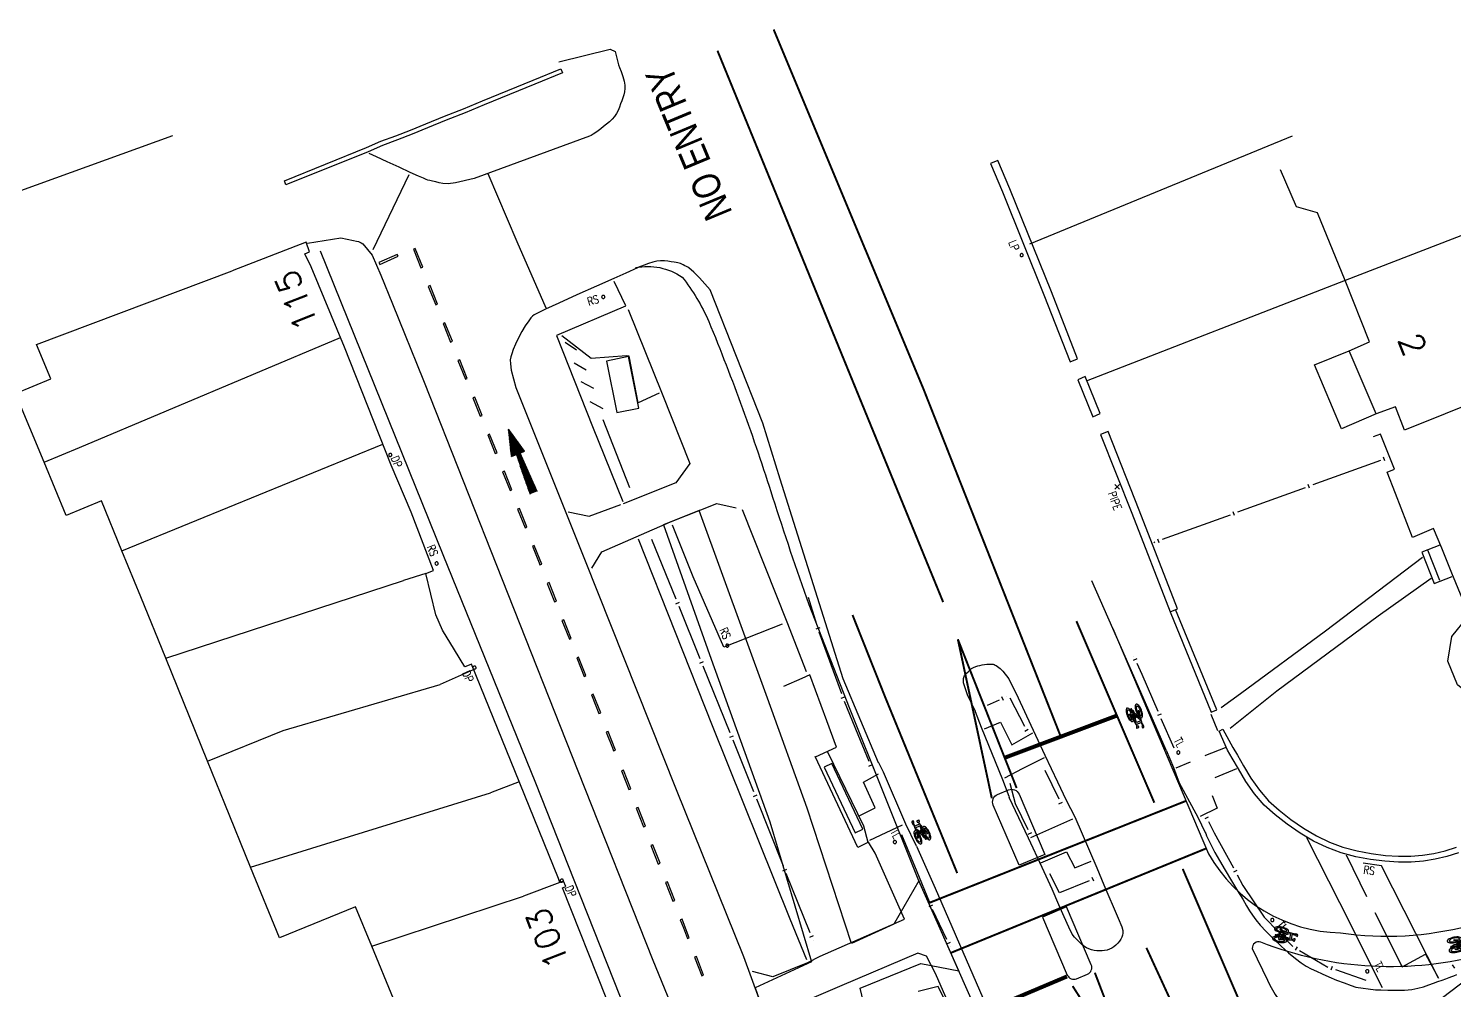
# Model space of a CAD drawing. Extents: x 427500 to 429848, y 434500 to 436505.
# Drawn here: x 427682.5 to 427753.8, y 436457.3 to 436505.4 of the extents above; entities that cross this region are included whole.
import ezdxf

# ---------------------------------------------------------------- set-up
doc = ezdxf.new("R2010")
doc.units = 0
for name, pattern in [('1001', [100, 100, 0]), ('1004', [6, 4, -2]), ('1055', [0.6, 0.1, -0.5])]:
    doc.linetypes.add(name, pattern=pattern)
doc.layers.get('0').update_dxf_attribs({"color": 222})
for name, color, linetype in [('KTS_LINES', 7, 'Continuous'), ('LPTIP_Ex_Base', 8, 'Continuous'), ('PRO-MARKINGS', 7, 'Continuous'), ('PROPOSED', 1, 'Continuous')]:
    doc.layers.add(name, color=color, linetype=linetype)
doc.styles.add('ARIAL', font='arial.ttf', dxfattribs={"width": 0.8})
doc.styles.add('MtXpl_Romans', font='romans__.ttf')
doc.styles.get("Standard").update_dxf_attribs({"font": 'romans.shx'})

# ---------------------------------------------------------------- blocks, each defined once
blk = doc.blocks.new('FENCE_UP')
at = {"color": 0, "linetype": 'ByBlock', "flags": 128}
blk.add_lwpolyline([(0, 0.5), (0, -0.5)], dxfattribs=at)
blk = doc.blocks.new('CIRCL')
at = {"color": 0, "linetype": 'ByBlock', "flags": 128}
for points in [[(0.5, 0), (0.475, 0.154), (0.404, 0.293), (0.293, 0.404), (0.154, 0.475), (0, 0.5), (-0.154, 0.475), (-0.293, 0.404), (-0.404, 0.293), (-0.475, 0.154), (-0.5, 0), (-0.475, -0.154), (-0.404, -0.293), (-0.293, -0.404), (-0.154, -0.475), (0, -0.5), (0.154, -0.475), (0.293, -0.404), (0.404, -0.293), (0.475, -0.154)], [(0.5, 0), (0.475, -0.154)]]:
    blk.add_lwpolyline(points, dxfattribs=at)
blk = doc.blocks.new('CROSS_1')
at = {"color": 0, "linetype": 'ByBlock', "flags": 128}
for points in [[(-0.5, 0.5), (0.5, -0.5)], [(0.5, 0.5), (-0.5, -0.5)]]:
    blk.add_lwpolyline(points, dxfattribs=at)
blk = doc.blocks.new('MH_ARROW_3')
at = {"color": 0, "linetype": 'ByBlock', "flags": 128}
for points in [[(-0.112, 0.0705), (-0.5, 0.0027)], [(0.5, 0.0027), (-0.5, 0.0027)], [(-0.5, 0.0027), (-0.112, -0.0705)], [(0.5, 0.0002), (-0.4868, 0.0002)], [(0.5, 0.0052), (-0.4858, 0.0052)], [(0.5, 0.0077), (-0.4715, 0.0077)], [(0.5, 0.0102), (-0.4572, 0.0102)], [(0.5, 0.0127), (-0.4429, 0.0127)], [(0.5, 0.0152), (-0.4286, 0.0152)], [(0.5, 0.0177), (-0.4143, 0.0177)], [(0.5, 0.0202), (-0.4, 0.0202)], [(-0.112, 0.0227), (-0.3857, 0.0227)], [(-0.112, 0.0252), (-0.3714, 0.0252)], [(-0.112, 0.0276), (-0.3571, 0.0276)], [(-0.112, 0.0302), (-0.3428, 0.0302)], [(-0.112, 0.0327), (-0.3285, 0.0327)], [(-0.112, 0.0352), (-0.3142, 0.0352)], [(-0.112, 0.0377), (-0.2999, 0.0377)], [(-0.112, 0.0402), (-0.2857, 0.0402)], [(-0.112, 0.0427), (-0.2714, 0.0427)], [(-0.112, 0.0452), (-0.2571, 0.0452)], [(-0.112, 0.0477), (-0.2428, 0.0477)], [(-0.112, 0.0501), (-0.2285, 0.0501)], [(-0.112, 0.0527), (-0.2142, 0.0527)], [(-0.112, 0.0552), (-0.1999, 0.0552)], [(-0.112, 0.0577), (-0.1856, 0.0577)], [(-0.112, 0.0602), (-0.1713, 0.0602)], [(-0.112, 0.0627), (-0.157, 0.0627)], [(-0.112, 0.0651), (-0.1427, 0.0651)], [(-0.112, 0.0677), (-0.1284, 0.0677)], [(-0.112, 0.0702), (-0.1141, 0.0702)], [(-0.112, 0.0217), (-0.112, 0.0705)], [(0.5, 0.0404), (-0.112, 0.0217)], [(0.5, 0.0227), (-0.08, 0.0227)], [(0.5, 0.0252), (0.0018, 0.0252)], [(0.5, 0.0276), (0.0836, 0.0276)], [(0.5, 0.0302), (0.1655, 0.0302)], [(0.5, 0.0327), (0.2473, 0.0327)], [(0.5, 0.0352), (0.3291, 0.0352)], [(0.5, 0.0377), (0.4109, 0.0377)], [(0.5, 0.0402), (0.4927, 0.0402)], [(0.5, -0.0023), (-0.4735, -0.0023)], [(0.5, -0.0048), (-0.4603, -0.0048)], [(0.5, -0.0073), (-0.447, -0.0073)], [(0.5, -0.0099), (-0.4337, -0.0099)], [(0.5, -0.0124), (-0.4205, -0.0124)], [(0.5, -0.0148), (-0.4072, -0.0148)], [(0.5, -0.0173), (-0.3939, -0.0173)], [(-0.112, -0.0198), (-0.3807, -0.0198)], [(-0.112, -0.0223), (-0.3674, -0.0223)], [(-0.112, -0.0248), (-0.3542, -0.0248)], [(-0.112, -0.0274), (-0.3409, -0.0274)], [(-0.112, -0.0298), (-0.3276, -0.0298)], [(-0.112, -0.0323), (-0.3144, -0.0323)], [(-0.112, -0.0349), (-0.3011, -0.0349)], [(-0.112, -0.0373), (-0.2878, -0.0373)], [(-0.112, -0.0398), (-0.2746, -0.0398)], [(-0.112, -0.0423), (-0.2613, -0.0423)], [(-0.112, -0.0448), (-0.2481, -0.0448)], [(-0.112, -0.0473), (-0.2348, -0.0473)], [(-0.112, -0.0499), (-0.2215, -0.0499)], [(-0.112, -0.0523), (-0.2083, -0.0523)], [(-0.112, -0.0548), (-0.195, -0.0548)], [(-0.112, -0.0573), (-0.1817, -0.0573)], [(-0.112, -0.0598), (-0.1685, -0.0598)], [(-0.112, -0.0623), (-0.1552, -0.0623)], [(-0.112, -0.0648), (-0.142, -0.0648)], [(-0.112, -0.0673), (-0.1287, -0.0673)], [(-0.112, -0.0698), (-0.1154, -0.0698)], [(-0.112, -0.0174), (0.5, -0.0348)], [(-0.112, -0.0705), (-0.112, -0.0174)], [(0.5, -0.0198), (-0.0275, -0.0198)], [(0.5, -0.0223), (0.0605, -0.0223)], [(0.5, -0.0248), (0.1485, -0.0248)], [(0.5, -0.0274), (0.2364, -0.0274)], [(0.5, -0.0298), (0.3244, -0.0298)], [(0.5, -0.0323), (0.4124, -0.0323)]]:
    blk.add_lwpolyline(points, dxfattribs=at)
blk = doc.blocks.new('MH_LINE')
at = {"color": 0, "linetype": 'ByBlock', "flags": 128}
blk.add_lwpolyline([(-0.5, 0), (0.5, 0)], dxfattribs=at)
blk = doc.blocks.new('Bicycle-1057S')
h = blk.add_hatch(color=0)
h.dxf.hatch_style = 1
edge = h.paths.add_edge_path()
edge.add_arc((0.126, -0.094), 0.0265, 129.14176, 144.29195)
edge.add_arc((0.109, -0.082), 0.00544, 145.25426, 218.10853)
edge.add_arc((0.12, -0.073), 0.0199, 218.10853, 242.74374)
edge.add_arc((0.132, -0.049), 0.047, 242.74374, 256.11408)
edge.add_line((0.121, -0.094), (0.121, -0.109))
edge.add_line((0.121, -0.109), (0.171, -0.109))
edge.add_line((0.171, -0.109), (0.171, -0.086))
edge.add_line((0.171, -0.086), (0.236, -0.075))
edge.add_arc((0.294, 0.025), 0.116, 239.79269, 250.14899)
edge.add_arc((0.335, 0.139), 0.237, 250.14899, 261.49486)
edge.add_arc((0.363, 0.322), 0.422, 261.49486, 265.579)
edge.add_line((0.33, -0.099), (0.33, -0.111))
edge.add_arc((0.365, -1.095), 0.985, 92.03645, 98.71012)
edge.add_arc((0.3, -0.672), 0.557, 98.71012, 110.29757)
edge.add_arc((0.202, -0.408), 0.275, 110.29757, 131.76257)
edge.add_arc((0.057, -0.245), 0.0571, 131.76257, 180)
edge.add_arc((0.057, -0.245), 0.0571, 180, 228.23743)
edge.add_arc((0.202, -0.082), 0.275, 228.23743, 249.70243)
edge.add_arc((0.3, 0.182), 0.557, 249.70243, 261.28988)
edge.add_arc((0.365, 0.605), 0.985, 261.28988, 270)
edge.add_arc((0.365, 0.605), 0.985, 270, 278.71012)
edge.add_arc((0.43, 0.182), 0.557, 278.71012, 290.29757)
edge.add_arc((0.528, -0.082), 0.275, 290.29757, 311.76257)
edge.add_arc((0.673, -0.245), 0.0571, 311.76257, 360)
edge.add_arc((0.673, -0.245), 0.0571, 0, 48.23743)
edge.add_arc((0.528, -0.408), 0.275, 48.23743, 51.44869)
edge.add_line((0.699, -0.192), (0.956, -0.139))
edge.add_line((0.956, -0.139), (1.026, -0.149))
edge.add_arc((1.047, -0.145), 0.0216, 192.75229, 229.45567)
edge.add_arc((1.082, -0.102), 0.0766, 230.30149, 254.76939)
edge.add_arc((1.137, 0.09), 0.277, 254.21634, 263.95887)
edge.add_arc((1.111, -0.158), 0.0274, 263.33779, 292.27226)
edge.add_arc((1.118, -0.177), 0.00668, 300.23628, 358.28817)
edge.add_line((1.125, -0.178), (1.125, -0.069))
edge.add_arc((1.114, -0.07), 0.0109, 2.66115, 38.31498)
edge.add_arc((1.111, -0.073), 0.0152, 38.31498, 73.21773)
edge.add_arc((1.093, -0.132), 0.0768, 73.21773, 98.60632)
edge.add_arc((1.086, -0.088), 0.0331, 98.60632, 134.88022)
edge.add_line((1.063, -0.065), (1.033, -0.115))
edge.add_line((1.033, -0.115), (0.94, -0.101))
edge.add_line((0.94, -0.101), (0.94, 0.139))
edge.add_line((0.94, 0.139), (0.985, 0.135))
edge.add_arc((1.016, 0.332), 0.2, 260.93273, 290.38012)
edge.add_arc((1.105, 0.109), 0.0412, 71.00971, 118.23339, ccw=False)
edge.add_arc((1.116, 0.139), 0.00922, 6.47258, 70.69734, ccw=False)
edge.add_line((1.125, 0.14), (1.125, 0.09))
edge.add_line((1.125, 0.09), (1.215, 0.09))
edge.add_line((1.215, 0.09), (1.215, 0.155))
edge.add_arc((1.2, 0.153), 0.0157, 9.24225, 38.24503)
edge.add_arc((1.176, 0.134), 0.0458, 38.24503, 62.4014)
edge.add_arc((1.144, 0.074), 0.114, 62.4014, 80.15997)
edge.add_arc((1.117, -0.084), 0.273, 80.15997, 97.39464)
edge.add_arc((1.102, 0.033), 0.155, 97.39464, 115.94183)
edge.add_arc((1.009, 0.223), 0.0561, 265.44294, 296.48081, ccw=False)
edge.add_line((1.004, 0.167), (0.704, 0.196))
edge.add_arc((0.528, 0.407), 0.275, 309.87493, 311.78208)
edge.add_arc((0.673, 0.245), 0.0572, 311.78208, 360)
edge.add_arc((0.673, 0.245), 0.0572, 360, 408.21792)
edge.add_arc((0.528, 0.083), 0.275, 48.21792, 69.68965)
edge.add_arc((0.43, -0.182), 0.557, 69.68965, 81.284)
edge.add_arc((0.365, -0.604), 0.984, 81.284, 90)
edge.add_arc((0.365, -0.604), 0.984, 90, 98.716)
edge.add_arc((0.3, -0.182), 0.557, 98.716, 110.31035)
edge.add_arc((0.202, 0.083), 0.275, 110.31035, 131.78208)
edge.add_arc((0.057, 0.245), 0.0572, 131.78208, 180)
edge.add_arc((0.057, 0.245), 0.0572, 180, 228.21792)
edge.add_arc((0.202, 0.407), 0.275, 228.21792, 249.68965)
edge.add_arc((0.3, 0.672), 0.557, 249.68965, 261.284)
edge.add_arc((0.365, 1.094), 0.984, 261.284, 270)
edge.add_arc((0.365, 1.094), 0.984, 270, 278.716)
edge.add_arc((0.43, 0.672), 0.557, 278.716, 290.31035)
edge.add_arc((0.528, 0.407), 0.275, 290.31035, 298.74003)
edge.add_line((0.66, 0.166), (0.705, 0.162))
edge.add_line((0.705, 0.162), (0.409, 0.007))
edge.add_arc((0.362, -0.412), 0.422, 83.63101, 90)
edge.add_arc((0.362, -0.412), 0.422, 90, 98.50514)
edge.add_arc((0.335, -0.229), 0.237, 98.50514, 109.85101)
edge.add_arc((0.294, -0.115), 0.116, 109.85101, 131.07537)
edge.add_arc((0.233, -0.045), 0.0229, 131.07537, 180)
edge.add_arc((0.233, -0.045), 0.0229, 180, 222.68705)
edge.add_line((0.216, -0.061), (0.171, -0.068))
edge.add_line((0.171, -0.068), (0.171, -0.053))
edge.add_line((0.171, -0.053), (0.121, -0.053))
edge.add_line((0.121, -0.053), (0.121, -0.068))
edge.add_arc((0.13, -0.105), 0.0376, 103.02198, 123.3282)
edge = h.paths.add_edge_path(flags=16)
edge.add_line((0.801, 0.153), (0.85, 0.148))
edge.add_line((0.85, 0.148), (0.85, -0.091))
edge.add_line((0.85, -0.091), (0.515, -0.046))
edge.add_arc((0.492, -0.045), 0.0229, 357.68811, 360)
edge.add_arc((0.492, -0.045), 0.0229, 360, 405.67706)
edge.add_line((0.508, -0.029), (0.558, -0.02))
edge.add_line((0.558, -0.02), (0.558, -0.035))
edge.add_line((0.558, -0.035), (0.607, -0.035))
edge.add_line((0.607, -0.035), (0.607, -0.02))
edge.add_arc((0.596, 0.022), 0.0434, 284.70999, 308.66249)
edge.add_arc((0.619, -0.007), 0.00661, 308.66249, 417.05496)
edge.add_arc((0.597, -0.04), 0.0465, 57.05496, 77.92545)
edge.add_line((0.607, 0.005), (0.607, 0.02))
edge.add_line((0.607, 0.02), (0.558, 0.02))
edge.add_line((0.558, 0.02), (0.558, -0.003))
edge.add_line((0.558, -0.003), (0.49, -0.015))
edge.add_arc((0.431, -0.115), 0.116, 59.49861, 62.30136)
edge.add_line((0.485, -0.012), (0.801, 0.153))
edge = h.paths.add_edge_path(flags=16)
edge.add_arc((0.478, -0.358), 0.192, 65.84495, 69.56717)
edge.add_arc((0.41, -0.541), 0.387, 69.56717, 81.22761)
edge.add_arc((0.365, -0.833), 0.683, 81.22761, 87.06319)
edge.add_line((0.4, -0.151), (0.4, -0.215))
edge.add_line((0.4, -0.215), (0.557, -0.183))
edge = h.paths.add_edge_path(flags=16)
edge.add_arc((0.15, -0.245), 0.0404, 180, 228.03138)
edge.add_arc((0.252, -0.132), 0.192, 228.03138, 249.56717)
edge.add_arc((0.32, 0.051), 0.387, 249.56717, 261.22761)
edge.add_arc((0.365, 0.343), 0.683, 261.22761, 270)
edge.add_arc((0.365, 0.343), 0.683, 270, 278.77239)
edge.add_arc((0.41, 0.051), 0.387, 278.77239, 290.43283)
edge.add_arc((0.478, -0.132), 0.192, 290.43283, 311.96862)
edge.add_arc((0.58, -0.245), 0.0404, 311.96862, 360)
edge.add_arc((0.58, -0.245), 0.0404, 0, 48.03138)
edge.add_arc((0.478, -0.358), 0.192, 48.03138, 49.26933)
edge.add_line((0.604, -0.212), (0.388, -0.257))
edge.add_arc((0.36, -0.147), 0.113, 270, 284.48851, ccw=False)
edge.add_arc((0.36, -0.205), 0.0555, 244.00102, 269.62857, ccw=False)
edge.add_arc((0.34, -0.245), 0.0105, 177.42126, 242.47932, ccw=False)
edge.add_line((0.33, -0.245), (0.33, -0.151))
edge.add_arc((0.365, -0.833), 0.683, 92.93681, 98.77239)
edge.add_arc((0.32, -0.541), 0.387, 98.77239, 110.43283)
edge.add_arc((0.252, -0.358), 0.192, 110.43283, 131.96862)
edge.add_arc((0.15, -0.245), 0.0404, 131.96862, 180)
edge = h.paths.add_edge_path(flags=16)
edge.add_line((0.4, -0.111), (0.4, -0.098))
edge.add_arc((0.363, 0.322), 0.422, 275.10283, 278.50514)
edge.add_arc((0.39, 0.139), 0.237, 278.50514, 289.85101)
edge.add_arc((0.431, 0.025), 0.116, 289.85101, 297.57347)
edge.add_line((0.485, -0.078), (0.835, -0.125))
edge.add_line((0.835, -0.125), (0.653, -0.163))
edge.add_arc((0.528, -0.408), 0.275, 62.90217, 69.70243)
edge.add_arc((0.43, -0.672), 0.557, 69.70243, 81.28988)
edge.add_arc((0.365, -1.095), 0.985, 81.28988, 87.96355)
edge = h.paths.add_edge_path(flags=16)
edge.add_arc((0.445, -0.045), 0.0151, 0, 48.44895)
edge.add_arc((0.406, -0.089), 0.0737, 48.44895, 69.84062)
edge.add_arc((0.38, -0.16), 0.15, 69.84062, 81.35341)
edge.add_arc((0.362, -0.274), 0.265, 81.35341, 90)
edge.add_arc((0.362, -0.274), 0.265, 90, 98.64659)
edge.add_arc((0.345, -0.16), 0.15, 98.64659, 110.15938)
edge.add_arc((0.319, -0.089), 0.0737, 110.15938, 131.55105)
edge.add_arc((0.28, -0.045), 0.0151, 131.55105, 180)
edge.add_arc((0.28, -0.045), 0.0151, 180, 228.44895)
edge.add_arc((0.319, -0.001), 0.0737, 228.44895, 249.84062)
edge.add_arc((0.345, 0.07), 0.15, 249.84062, 261.35341)
edge.add_arc((0.363, 0.184), 0.265, 261.35341, 270)
edge.add_arc((0.363, 0.184), 0.265, 270, 278.64659)
edge.add_arc((0.38, 0.07), 0.15, 278.64659, 290.15938)
edge.add_arc((0.406, -0.001), 0.0737, 290.15938, 311.55105)
edge.add_arc((0.445, -0.045), 0.0151, 311.55105, 360)
edge = h.paths.add_edge_path(flags=16)
edge.add_arc((0.555, 0.536), 0.323, 256.44872, 264.55429)
edge.add_line((0.524, 0.214), (0.593, 0.207))
edge.add_arc((0.478, 0.363), 0.194, 306.46567, 311.7704)
edge.add_arc((0.581, 0.247), 0.0386, 311.7704, 360.56171)
edge.add_arc((0.581, 0.247), 0.0386, 0.56171, 49.35301)
edge.add_arc((0.48, 0.13), 0.194, 49.35301, 70.6246)
edge.add_arc((0.414, -0.061), 0.395, 70.6246, 82.01712)
edge.add_arc((0.371, -0.364), 0.702, 82.01712, 90.56171)
edge.add_arc((0.371, -0.364), 0.702, 90.56171, 99.1063)
edge.add_arc((0.322, -0.062), 0.395, 99.1063, 110.49881)
edge.add_arc((0.252, 0.127), 0.194, 110.49881, 131.7704)
edge.add_arc((0.149, 0.243), 0.0386, 131.7704, 180.56171)
edge.add_arc((0.149, 0.243), 0.0386, 180.56171, 229.35301)
edge.add_arc((0.25, 0.36), 0.194, 229.35301, 250.6246)
edge.add_arc((0.316, 0.551), 0.395, 250.6246, 262.01712)
edge.add_arc((0.359, 0.854), 0.702, 262.01712, 270.56171)
edge.add_arc((0.359, 0.854), 0.702, 270.56171, 279.1063)
edge.add_arc((0.408, 0.552), 0.395, 279.1063, 289.09811)
edge.add_line((0.537, 0.178), (0.465, 0.185))
edge.add_arc((0.501, 0.549), 0.366, 249.53024, 264.33211, ccw=False)
edge.add_arc((0.409, 0.302), 0.102, 219.81143, 249.53024, ccw=False)
edge.add_arc((0.339, 0.244), 0.0115, 182.90017, 219.81143, ccw=False)
edge.add_arc((0.333, 0.244), 0.00556, 121.34141, 182.90017, ccw=False)
edge.add_arc((0.357, 0.205), 0.051, 96.53118, 121.34141, ccw=False)
edge.add_arc((0.363, 0.155), 0.101, 77.38598, 96.53118, ccw=False)
edge.add_arc((0.375, 0.21), 0.0448, 58.98522, 77.38598, ccw=False)
edge.add_arc((0.538, 0.531), 0.316, 243.66701, 259.17542)
at = {"color": 0}
for p, q in [((0.33, -0.102), (0.329, -0.102)), ((0.33, -0.102), (0.329, -0.102)), ((0.329, -0.102), (0.329, -0.102)), ((0.33, -0.103), (0.329, -0.103)), ((0.329, -0.104), (0.33, -0.104)), ((0.33, -0.104), (0.329, -0.104)), ((0.329, -0.104), (0.329, -0.104)), ((0.329, -0.104), (0.329, -0.104)), ((0.329, -0.104), (0.329, -0.104)), ((0.329, -0.104), (0.329, -0.104)), ((0.329, -0.104), (0.329, -0.104)), ((0.33, -0.103), (0.33, -0.104))]:
    blk.add_line(p, q, dxfattribs=at)
for points in [[(0.109, -0.073, 0.066202), (0.104, -0.079, 0.329046), (0.104, -0.085, 0.107907), (0.111, -0.09, 0.058405), (0.121, -0.094), (0.121, -0.109), (0.171, -0.109), (0.171, -0.086), (0.236, -0.075, 0.045219), (0.255, -0.084, 0.049546), (0.3, -0.095, 0.017822), (0.33, -0.099), (0.33, -0.111, 0.029128), (0.216, -0.121, 0.050603), (0.107, -0.15, 0.093934), (0.019, -0.202, 0.21364), (0, -0.245, 0.21364), (0.019, -0.288, 0.093934), (0.107, -0.34, 0.050603), (0.216, -0.369, 0.038023), (0.365, -0.38, 0.038023), (0.514, -0.369, 0.050603), (0.623, -0.34, 0.093934), (0.711, -0.288, 0.21364), (0.73, -0.245, 0.21364), (0.711, -0.202, 0.014013), (0.699, -0.192), (0.956, -0.139), (1.026, -0.149, 0.161532), (1.033, -0.161, 0.107169), (1.062, -0.176, 0.042535), (1.108, -0.185, 0.126926), (1.122, -0.183, 0.258859), (1.125, -0.178), (1.125, -0.069, 0.156836), (1.123, -0.063, 0.15348), (1.115, -0.058, 0.111234), (1.081, -0.056, 0.15961), (1.063, -0.065), (1.033, -0.115), (0.94, -0.101), (0.94, 0.139), (0.985, 0.135, 0.1292), (1.086, 0.145, -0.209019), (1.119, 0.148, -0.287807), (1.125, 0.14), (1.125, 0.09), (1.215, 0.09), (1.215, 0.155, 0.127228), (1.212, 0.162, 0.105794), (1.197, 0.175, 0.077642), (1.164, 0.186, 0.075343), (1.082, 0.188, 0.081105), (1.034, 0.173, -0.136262), (1.004, 0.167), (0.704, 0.196, 0.008322), (0.711, 0.202, 0.213551), (0.73, 0.245, 0.213551), (0.711, 0.288, 0.093963), (0.623, 0.341, 0.050633), (0.514, 0.369, 0.038049), (0.365, 0.38, 0.038049), (0.216, 0.369, 0.050633), (0.107, 0.341, 0.093963), (0.019, 0.288, 0.213551), (0, 0.245, 0.213551), (0.019, 0.202, 0.093963), (0.107, 0.149, 0.050633), (0.216, 0.121, 0.038049), (0.365, 0.11, 0.038049), (0.514, 0.121, 0.050633), (0.623, 0.149, 0.036798), (0.66, 0.166), (0.705, 0.162), (0.409, 0.007, 0.027797), (0.362, 0.01, 0.037128), (0.3, 0.005, 0.049546), (0.255, -0.006, 0.092874), (0.218, -0.028, 0.216777), (0.21, -0.045, 0.188442), (0.216, -0.061), (0.171, -0.068), (0.171, -0.053), (0.121, -0.053), (0.121, -0.068, 0.088835), (0.109, -0.073)], [(0.479, 0.221, 0.035382), (0.524, 0.214), (0.593, 0.207, 0.02315), (0.607, 0.218, 0.216168), (0.62, 0.247, 0.216168), (0.607, 0.276, 0.093082), (0.545, 0.312, 0.04975), (0.468, 0.331, 0.0373), (0.364, 0.337, 0.0373), (0.26, 0.329, 0.04975), (0.184, 0.309, 0.093082), (0.123, 0.272, 0.216168), (0.11, 0.242, 0.216168), (0.123, 0.214, 0.093082), (0.185, 0.178, 0.04975), (0.262, 0.159, 0.0373), (0.366, 0.153, 0.0373), (0.47, 0.161, 0.043625), (0.537, 0.178), (0.465, 0.185, -0.064675), (0.373, 0.206, -0.130405), (0.33, 0.237, -0.162463), (0.328, 0.243, -0.275252), (0.33, 0.248, -0.10868), (0.351, 0.255, -0.083732), (0.385, 0.254, -0.080461), (0.398, 0.248, 0.067772)], [(0.801, 0.153), (0.85, 0.148), (0.85, -0.091), (0.515, -0.046, 0.010088), (0.515, -0.045, 0.201985), (0.508, -0.029), (0.558, -0.02), (0.558, -0.035), (0.607, -0.035), (0.607, -0.02, 0.104895), (0.623, -0.012, 0.511684), (0.623, -0.001, 0.091317), (0.607, 0.005), (0.607, 0.02), (0.558, 0.02), (0.558, -0.003), (0.49, -0.015, 0.01223), (0.485, -0.012)], [(0.11, -0.245, 0.2127), (0.123, -0.275, 0.094245), (0.185, -0.312, 0.050922), (0.261, -0.332, 0.038295), (0.365, -0.34, 0.038295), (0.469, -0.332, 0.050922), (0.545, -0.312, 0.094245), (0.607, -0.275, 0.2127), (0.62, -0.245, 0.2127), (0.607, -0.215, 0.005402), (0.604, -0.212), (0.388, -0.257, -0.063302), (0.36, -0.26, -0.11229), (0.336, -0.255, -0.291748), (0.33, -0.245), (0.33, -0.151, 0.025468), (0.261, -0.158, 0.050922), (0.185, -0.178, 0.094245), (0.123, -0.215, 0.2127)], [(0.46, -0.045, 0.214605), (0.455, -0.034, 0.093611), (0.431, -0.02, 0.050276), (0.402, -0.012, 0.037746), (0.362, -0.009, 0.037746), (0.323, -0.012, 0.050276), (0.294, -0.02, 0.093611), (0.27, -0.034, 0.214605), (0.265, -0.045, 0.214605), (0.27, -0.056, 0.093611), (0.294, -0.07, 0.050276), (0.323, -0.078, 0.037746), (0.362, -0.081, 0.037746), (0.402, -0.078, 0.050276), (0.431, -0.07, 0.093611), (0.455, -0.056, 0.214605)], [(0.4, -0.111), (0.4, -0.098, 0.014846), (0.425, -0.095, 0.049546), (0.47, -0.084, 0.033708), (0.485, -0.078), (0.835, -0.125), (0.653, -0.163, 0.02968), (0.623, -0.15, 0.050603), (0.514, -0.121, 0.029128)], [(0.557, -0.183, 0.016243), (0.545, -0.178, 0.050922), (0.469, -0.158, 0.025468), (0.4, -0.151), (0.4, -0.215)]]:
    blk.add_lwpolyline(points, format="xyb", close=True, dxfattribs=at)

msp = doc.modelspace()

# ---------------------------------------------------------------- linework, layer by layer
at = {"layer": 'LPTIP_Ex_Base', "color": 251, "true_color": 0x636466}
for p, q in [((427689.75, 436500), (427682.15, 436497.25)), ((427732.61, 436494.6), (427745.75, 436500)), ((427745.95, 436496.45), (427745.15, 436498.3)), ((427747, 436496.15), (427745.95, 436496.45)), ((427748.37, 436492.76), (427747, 436496.15)), ((427758.05, 436496.51), (427748.37, 436492.76)), ((427682.943, 436489.566), (427692.726, 436493.248)), ((427748.37, 436492.76), (427735.42, 436487.74)), ((427749.6, 436489.7), (427748.37, 436492.76)), ((427685.09, 436484.42), (427698.142, 436489.913)), ((427748.58, 436489.25), (427749.6, 436489.7)), ((427683.66, 436487.846), (427682.943, 436489.566)), ((427682.943, 436489.566), (427682.943, 436489.566)), ((427746.85, 436488.55), (427748.58, 436489.25)), ((427749.93, 436486.1), (427748.58, 436489.25)), ((427761.15, 436489.25), (427751.35, 436485.28)), ((427748.2, 436485.35), (427746.85, 436488.55)), ((427681.896, 436487.111), (427683.66, 436487.846)), ((427683.326, 436483.678), (427681.896, 436487.111)), ((427749.93, 436486.1), (427748.2, 436485.35)), ((427750.9, 436486.45), (427749.93, 436486.1)), ((427751.35, 436485.28), (427750.9, 436486.45)), ((427683.326, 436483.678), (427685.09, 436484.42)), ((427690.96, 436480.78), (427700.261, 436484.58)), ((427684.436, 436481.015), (427683.326, 436483.678)), ((427686.2, 436481.75), (427684.436, 436481.015)), ((427687.216, 436479.25), (427686.2, 436481.75)), ((427687.216, 436479.25), (427690.96, 436480.78)), ((427688.155, 436476.952), (427687.216, 436479.25)), ((427689.41, 436473.88), (427701.299, 436477.763)), ((427689.41, 436473.88), (427688.155, 436476.952)), ((427739.627, 436476.205), (427741.675, 436471.18)), ((427741.953, 436471.293), (427739.9, 436476.311)), ((427691.49, 436468.73), (427689.41, 436473.88)), ((427695.27, 436470.27), (427703.127, 436472.558)), ((427741.675, 436471.18), (427741.953, 436471.293)), ((427691.49, 436468.73), (427695.27, 436470.27)), ((427692.357, 436466.603), (427691.49, 436468.73)), ((427693.65, 436463.43), (427705.651, 436467.151)), ((427693.65, 436463.43), (427692.357, 436466.603)), ((427695.1, 436459.9), (427693.65, 436463.43)), ((427699.71, 436459.48), (427707.29, 436461.975)), ((427698.9, 436461.45), (427695.1, 436459.9)), ((427699.71, 436459.48), (427698.9, 436461.45)), ((427700.8, 436456.85), (427699.71, 436459.48))]:
    msp.add_line(p, q, dxfattribs=at)
at = {"layer": 'LPTIP_Ex_Base', "color": 251, "true_color": 0x636466, "flags": 128}
for points in [[(427709.067, 436503.699), (427711.626, 436504.341), (427711.87, 436504.217), (427712.051, 436503.554), (427712.1, 436503.411), (427712.174, 436503.209), (427712.253, 436502.975), (427712.32, 436502.742), (427712.357, 436502.537), (427712.359, 436502.365), (427712.339, 436502.206), (427712.303, 436502.055), (427712.257, 436501.906), (427712.205, 436501.753), (427712.151, 436501.594), (427712.09, 436501.433), (427712.02, 436501.274), (427711.937, 436501.119), (427711.841, 436500.973), (427711.723, 436500.835), (427711.586, 436500.702), (427711.439, 436500.576), (427711.294, 436500.459), (427711.16, 436500.353), (427711.032, 436500.256), (427710.903, 436500.168), (427710.781, 436500.09), (427710.676, 436500.025), (427710.596, 436499.976), (427704.823, 436497.86), (427703.901, 436497.646), (427703.531, 436497.608), (427703.268, 436497.614), (427703.074, 436497.649), (427702.911, 436497.695), (427702.742, 436497.737), (427702.603, 436497.762), (427702.517, 436497.783), (427702.433, 436497.815), (427702.295, 436497.877), (427702.051, 436497.986), (427701.632, 436498.174), (427701.074, 436498.429), (427700.479, 436498.704), (427699.949, 436498.95), (427699.586, 436499.119)], [(427699.777, 436494.322), (427701.584, 436498.066)], [(427708.428, 436491.376), (427706.983, 436494.708), (427705.534, 436498.107)], [(427711.425, 436456.904), (427709.25, 436462.39), (427709.404, 436462.467), (427709.296, 436462.729), (427709.118, 436462.671), (427709.044, 436462.872), (427707.117, 436467.636), (427704.697, 436473.588), (427704.572, 436473.536), (427704.359, 436473.448), (427703.844, 436474.301), (427703.252, 436475.283), (427702.918, 436476.053), (427702.418, 436478.122), (427702.791, 436478.271), (427701.681, 436481.183), (427700.677, 436483.526), (427698.341, 436489.43), (427696.683, 436493.447), (427696.361, 436494.108), (427696.591, 436494.202), (427696.427, 436494.678), (427692.726, 436493.248)], [(427696.489, 436494.641), (427698.168, 436494.906), (427698.798, 436494.773), (427698.948, 436494.736), (427699.047, 436494.712), (427699.117, 436494.688), (427699.181, 436494.653), (427699.259, 436494.594), (427699.735, 436494.033), (427700.159, 436493.032), (427700.742, 436491.604), (427701.373, 436490.041), (427701.937, 436488.635), (427702.324, 436487.675), (427706.223, 436477.816), (427710.007, 436468.243), (427713.762, 436458.782), (427715.502, 436454.551)], [(427697.135, 436494.257), (427703.259, 436479.06), (427707.894, 436467.654), (427709.817, 436462.801), (427712.134, 436456.949), (427710.61, 436450.934), (427707.776, 436439.608), (427706.337, 436433.686), (427701.346, 436429.953)], [(427700.069, 436493.663), (427700.11, 436493.571), (427701.023, 436493.979), (427700.983, 436494.07), (427700.069, 436493.663)], [(427701.882, 436494.367), (427701.789, 436494.33), (427702.161, 436493.402), (427702.254, 436493.439), (427701.882, 436494.367)], [(427725.05, 436468.653), (427723.275, 436472.846), (427720.119, 436482.835), (427719.253, 436485.639), (427716.623, 436492.306), (427716.088, 436492.896), (427715.809, 436493.189), (427715.556, 436493.397), (427715.506, 436493.425), (427715.439, 436493.464), (427715.361, 436493.508), (427715.28, 436493.549), (427715.203, 436493.584), (427715.137, 436493.611), (427715.077, 436493.634), (427715.013, 436493.654), (427714.932, 436493.671), (427714.825, 436493.687), (427714.685, 436493.705), (427714.519, 436493.727), (427714.336, 436493.744), (427714.147, 436493.748), (427713.96, 436493.733), (427713.76, 436493.688), (427713.54, 436493.616), (427713.325, 436493.536), (427713.139, 436493.463), (427713.008, 436493.414), (427712.988, 436493.405), (427712.416, 436493.136), (427711.815, 436492.869), (427710.942, 436492.482), (427709.968, 436492.049), (427709.065, 436491.64), (427708.401, 436491.328), (427708.028, 436491.147), (427707.831, 436491.047), (427707.736, 436490.98), (427707.668, 436490.896), (427707.554, 436490.744), (427707.384, 436490.505), (427707.206, 436490.212), (427707.036, 436489.894), (427706.889, 436489.583), (427706.779, 436489.309), (427706.703, 436489.107), (427706.653, 436488.957), (427706.631, 436488.805), (427706.64, 436488.6), (427706.684, 436488.287), (427706.908, 436487.412), (427710.346, 436478.839), (427714.935, 436467.32), (427718.301, 436458.964), (427719.446, 436455.819)], [(427702.625, 436492.51), (427702.532, 436492.473), (427702.904, 436491.545), (427702.997, 436491.582), (427702.625, 436492.51)], [(427711.811, 436492.734), (427712.389, 436491.521)], [(427712.397, 436491.484), (427708.951, 436490.015), (427710.752, 436485.473), (427712.264, 436481.711)], [(427712.529, 436491.309), (427714.225, 436487.096), (427715.604, 436483.61), (427714.913, 436482.648), (427712.272, 436481.598)], [(427703.368, 436490.654), (427703.275, 436490.616), (427703.647, 436489.688), (427703.74, 436489.725), (427703.368, 436490.654)], [(427714.082, 436487.131), (427713.033, 436486.651), (427712.585, 436488.978), (427712.444, 436488.996), (427710.681, 436488.864), (427709.203, 436489.999)], [(427709.949, 436489.279), (427709.379, 436489.658)], [(427704.111, 436488.797), (427704.019, 436488.76), (427704.39, 436487.831), (427704.483, 436487.868), (427704.111, 436488.797)], [(427710.431, 436488.287), (427709.834, 436488.636)], [(427710.804, 436487.359), (427710.18, 436487.706)], [(427704.855, 436486.94), (427704.762, 436486.903), (427705.135, 436485.975), (427705.228, 436486.012), (427704.855, 436486.94)], [(427711.276, 436486.348), (427710.623, 436486.704)], [(427712.616, 436482.406), (427711.284, 436485.792)], [(427705.6, 436485.084), (427705.507, 436485.047), (427705.88, 436484.119), (427705.973, 436484.156), (427705.6, 436485.084)], [(427766.649, 436475.866), (427766.263, 436475.668), (427765.618, 436475.39), (427762.371, 436474.031), (427761.533, 436473.756), (427760.621, 436473.412), (427760.206, 436473.221), (427756.179, 436471.584), (427754.967, 436471.766), (427753.998, 436472.552), (427753.513, 436473.727), (427753.704, 436474.963), (427754.489, 436475.931), (427754.601, 436475.958), (427754.232, 436476.883), (427753.709, 436478.14), (427753.212, 436479.376), (427752.794, 436480.361), (427751.738, 436479.92), (427750.899, 436482.112), (427750.468, 436483.181), (427750.845, 436483.326), (427750.138, 436485.089), (427749.779, 436484.95)], [(427750.138, 436483.769), (427746.754, 436482.541)], [(427750.514, 436483.906), (427750.514, 436483.906)], [(427706.345, 436483.228), (427706.252, 436483.191), (427706.625, 436482.263), (427706.718, 436482.3), (427706.345, 436483.228)], [(427746.378, 436482.404), (427742.994, 436481.176)], [(427707.09, 436481.372), (427706.998, 436481.335), (427707.37, 436480.407), (427707.463, 436480.444), (427707.09, 436481.372)], [(427709.526, 436481.202), (427710.579, 436480.98), (427712.153, 436481.565)], [(427710.714, 436478.376), (427711.207, 436479.201), (427714.647, 436480.703), (427716.961, 436481.624), (427717.919, 436481.398)], [(427718.224, 436481.324), (427720.459, 436475.706), (427721.433, 436473.223)], [(427720.226, 436475.579), (427717.316, 436474.425), (427715.773, 436477.955), (427714.741, 436480.538)], [(427742.618, 436481.039), (427739.234, 436479.811)], [(427713.032, 436479.853), (427716.73, 436470.509), (427720.611, 436460.84), (427721.44, 436458.816)], [(427714.929, 436476.829), (427713.706, 436479.811)], [(427738.858, 436479.675), (427738.81, 436479.657)], [(427707.835, 436479.516), (427707.743, 436479.479), (427708.073, 436478.655), (427708.115, 436478.551), (427708.208, 436478.588), (427707.835, 436479.516)], [(427753.113, 436479.539), (427752.205, 436479.183), (427752.822, 436477.61)], [(427753.109, 436477.76), (427752.516, 436479.279)], [(427752.243, 436478.91), (427747.393, 436475.231), (427743.151, 436472.092), (427742.169, 436471.403)], [(427702.409, 436478.12), (427701.299, 436477.763)], [(427708.576, 436477.658), (427708.483, 436477.621), (427708.851, 436476.691), (427708.944, 436476.728), (427708.576, 436477.658)], [(427739.428, 436469.29), (427737.802, 436472.976), (427735.704, 436477.742)], [(427742.634, 436470.381), (427744.955, 436472.248), (427750.023, 436475.993), (427752.684, 436477.887)], [(427752.822, 436477.61), (427753.73, 436477.966)], [(427721.965, 436475.569), (427721.54, 436476.913)], [(427716.134, 436473.856), (427715.08, 436476.459), (427715.08, 436476.459)], [(427709.312, 436475.798), (427709.219, 436475.762), (427709.588, 436474.832), (427709.681, 436474.869), (427709.312, 436475.798)], [(427723.205, 436472.096), (427722.085, 436475.187), (427722.085, 436475.187)], [(427737.784, 436473.986), (427737.784, 436473.986)], [(427704.783, 436473.299), (427703.127, 436472.558)], [(427710.049, 436473.939), (427709.956, 436473.902), (427710.324, 436472.972), (427710.417, 436473.009), (427710.049, 436473.939)], [(427717.634, 436470.148), (427716.284, 436473.485)], [(427729.872, 436471.241), (427729.488, 436472.056), (427729.291, 436472.65), (427729.292, 436472.864), (427729.342, 436473.013), (427729.425, 436473.119), (427729.521, 436473.201), (427729.612, 436473.282), (427729.7, 436473.358), (427729.798, 436473.414), (427729.902, 436473.457), (427730.008, 436473.491), (427730.114, 436473.521), (427730.223, 436473.548), (427730.339, 436473.568), (427730.453, 436473.58), (427730.56, 436473.587), (427730.652, 436473.588), (427730.724, 436473.585), (427730.781, 436473.576), (427730.83, 436473.561), (427730.878, 436473.539), (427730.933, 436473.509), (427730.996, 436473.469), (427731.062, 436473.42), (427731.129, 436473.364), (427731.196, 436473.302), (427731.261, 436473.237), (427731.567, 436472.847), (427732.021, 436471.899), (427732.663, 436470.536), (427733.364, 436469.039), (427733.994, 436467.691), (427734.423, 436466.774)], [(427737.954, 436473.624), (427738.211, 436473.078), (427739.007, 436471.231), (427739.007, 436471.231)], [(427721.894, 436468.949), (427722.938, 436469.432), (427722.456, 436470.754), (427721.618, 436473.048), (427721.216, 436472.87), (427720.299, 436472.463)], [(427710.785, 436472.08), (427710.692, 436472.043), (427711.06, 436471.113), (427711.153, 436471.15), (427710.785, 436472.08)], [(427731.442, 436471.943), (427731.442, 436471.943)], [(427732.354, 436470.459), (427731.619, 436471.879)], [(427724.58, 436468.71), (427724.021, 436470.049), (427723.341, 436471.72), (427723.341, 436471.72)], [(427729.872, 436471.241), (427729.882, 436471.208), (427730.172, 436470.438), (427731.24, 436467.82), (427731.556, 436466.981), (427731.581, 436466.916)], [(427731.077, 436471.779), (427730.481, 436471.512)], [(427730.338, 436470.346), (427731.148, 436470.681), (427731.706, 436469.542), (427732.758, 436470.144)], [(427739.167, 436470.864), (427739.802, 436469.401)], [(427742.017, 436470.246), (427741.681, 436471.066)], [(427711.522, 436470.22), (427711.429, 436470.183), (427711.741, 436469.393), (427711.797, 436469.254), (427711.89, 436469.29), (427711.522, 436470.22)], [(427718.81, 436467.195), (427717.784, 436469.777), (427717.784, 436469.777)], [(427732.538, 436470.103), (427732.538, 436470.103)], [(427754.042, 436464.142), (427753.455, 436463.966), (427752.874, 436463.827), (427752.285, 436463.73), (427751.677, 436463.678), (427751.039, 436463.678), (427750.356, 436463.724), (427749.637, 436463.815), (427748.902, 436463.956), (427748.174, 436464.151), (427747.476, 436464.407), (427746.798, 436464.734), (427746.126, 436465.13), (427745.478, 436465.574), (427744.874, 436466.049), (427744.334, 436466.539), (427743.85, 436467.094), (427743.414, 436467.72), (427743.036, 436468.34), (427742.726, 436468.88), (427742.491, 436469.275), (427742.078, 436470.24), (427742.258, 436470.328), (427742.755, 436469.418), (427742.985, 436469.032), (427743.294, 436468.493), (427743.665, 436467.883), (427744.086, 436467.279), (427744.548, 436466.75), (427745.068, 436466.278), (427745.656, 436465.816), (427746.287, 436465.383), (427746.94, 436464.999), (427747.594, 436464.683), (427748.264, 436464.437), (427748.969, 436464.248), (427749.684, 436464.112), (427750.386, 436464.023), (427751.049, 436463.978), (427751.664, 436463.978), (427752.248, 436464.028), (427752.815, 436464.122), (427753.377, 436464.256), (427753.944, 436464.426)], [(427722.493, 436469.198), (427724.295, 436465.5), (427724.505, 436464.676)], [(427739.428, 436469.29), (427739.793, 436468.42), (427740.076, 436467.64), (427741.004, 436465.937), (427741.383, 436465.157), (427741.402, 436465.111)], [(427741.384, 436469.019), (427741.412, 436469.031), (427742.4, 436469.415)], [(427712.289, 436468.277), (427712.196, 436468.241), (427712.563, 436467.31), (427712.656, 436467.347), (427712.289, 436468.277)], [(427726.343, 436460.831), (427724.869, 436464.13), (427724.547, 436464.68), (427724.014, 436464.408), (427721.881, 436468.962)], [(427724.733, 436468.341), (427724.733, 436468.341)], [(427726.941, 436464.477), (427726.924, 436464.519), (427726.414, 436465.589), (427725.286, 436468.177), (427725.057, 436468.642), (427725.05, 436468.653)], [(427733.331, 436468.898), (427732.231, 436468.353), (427731.34, 436467.877)], [(427739.921, 436468.398), (427740.64, 436468.704)], [(427742.939, 436468.347), (427741.853, 436467.906)], [(427707.081, 436467.69), (427705.651, 436467.151)], [(427724.085, 436466.005), (427724.88, 436466.401), (427724.295, 436467.674), (427725.051, 436468.103)], [(427732.533, 436465.301), (427731.901, 436466.604), (427731.63, 436467.619)], [(427734.07, 436466.824), (427733.378, 436468.263)], [(427736.314, 436462.551), (427737.03, 436460.887), (427737.217, 436460.453), (427737.259, 436460.264), (427737.265, 436460.128), (427737.244, 436460.025), (427737.205, 436459.935), (427737.156, 436459.838), (427737.093, 436459.73), (427737.011, 436459.626), (427736.916, 436459.529), (427736.812, 436459.444), (427736.706, 436459.375), (427736.595, 436459.323), (427736.476, 436459.285), (427736.351, 436459.26), (427736.224, 436459.247), (427736.097, 436459.245), (427735.967, 436459.252), (427735.833, 436459.27), (427735.699, 436459.3), (427735.566, 436459.345), (427735.438, 436459.405), (427735.311, 436459.489), (427735.184, 436459.594), (427735.06, 436459.711), (427734.947, 436459.829), (427734.849, 436459.939), (427734.721, 436460.082), (427734.557, 436460.434), (427734.329, 436460.942), (427734.067, 436461.544), (427733.719, 436462.336), (427733.231, 436463.418), (427732.549, 436464.887), (427731.581, 436466.916)], [(427741.726, 436467.015), (427741.981, 436466.386), (427741.128, 436465.958)], [(427713.023, 436466.417), (427712.93, 436466.38), (427713.296, 436465.45), (427713.389, 436465.486), (427713.023, 436466.417)], [(427720.287, 436463.478), (427718.958, 436466.824)], [(427734.243, 436466.464), (427734.243, 436466.464)], [(427734.423, 436466.774), (427734.853, 436465.947), (427735.964, 436463.39), (427736.314, 436462.551)], [(427726.223, 436465.538), (427724.595, 436464.759)], [(427734.736, 436465.824), (427732.64, 436464.895)], [(427741.351, 436466.065), (427741.351, 436466.065)], [(427741.536, 436465.71), (427741.827, 436465.151), (427742.785, 436463.4), (427742.785, 436463.4)], [(427727.593, 436461.69), (427726.976, 436463.19), (427726.208, 436465.049)], [(427732.708, 436464.941), (427732.708, 436464.941)], [(427741.402, 436465.111), (427741.451, 436465.005), (427741.51, 436464.868), (427741.592, 436464.69), (427741.708, 436464.459), (427741.867, 436464.165), (427742.094, 436463.77), (427742.38, 436463.279), (427742.692, 436462.753), (427742.995, 436462.248), (427743.254, 436461.825), (427743.447, 436461.506), (427743.597, 436461.251), (427743.738, 436461.027), (427743.903, 436460.8), (427744.126, 436460.534), (427744.428, 436460.209), (427744.786, 436459.849), (427745.169, 436459.484), (427745.546, 436459.145), (427745.885, 436458.862), (427746.173, 436458.648), (427746.432, 436458.483), (427746.68, 436458.348), (427746.936, 436458.224), (427747.218, 436458.091), (427747.56, 436457.941), (427747.948, 436457.786), (427748.334, 436457.64), (427748.669, 436457.517), (427748.904, 436457.428), (427749.9, 436457.299)], [(427750.247, 436457.393), (427748.105, 436461.648), (427746.454, 436464.904)], [(427713.756, 436464.556), (427713.663, 436464.519), (427714.03, 436463.589), (427714.123, 436463.626), (427713.756, 436464.556)], [(427726.941, 436464.477), (427727.877, 436462.381), (427731.984, 436452.943), (427733.758, 436448.918), (427734.148, 436447.296), (427734.249, 436446.5), (427734.259, 436445.933), (427734.211, 436445.514), (427734.139, 436445.164), (427734.076, 436444.8), (427734.011, 436444.415), (427733.921, 436444.063), (427733.824, 436443.755), (427733.737, 436443.503), (427733.678, 436443.318)], [(427733.158, 436463.645), (427734.442, 436464.19), (427734.866, 436463.396), (427735.676, 436463.736)], [(427748.429, 436464.049), (427749.448, 436461.961)], [(427749.862, 436461.161), (427751.233, 436458.449), (427752.396, 436459.083), (427753.04, 436457.878), (427750.195, 436463.491)], [(427709.109, 436462.67), (427707.29, 436461.975)], [(427714.49, 436462.695), (427714.397, 436462.659), (427714.763, 436461.728), (427714.856, 436461.765), (427714.49, 436462.695)], [(427721.627, 436460.156), (427720.435, 436463.107), (427720.435, 436463.107)], [(427735.583, 436462.755), (427734.097, 436462.145), (427733.616, 436463.096)], [(427735.953, 436462.906), (427735.953, 436462.906)], [(427742.973, 436463.047), (427743.253, 436462.519), (427744.326, 436460.931), (427745.753, 436459.46), (427745.753, 436459.46)], [(427728.459, 436459.819), (427727.745, 436461.32), (427727.745, 436461.32)], [(427715.223, 436460.835), (427715.13, 436460.798), (427715.286, 436460.402), (427715.491, 436459.866), (427715.585, 436459.902), (427715.223, 436460.835)], [(427726.322, 436460.815), (427722.108, 436458.961), (427721.497, 436458.641), (427719.757, 436457.949), (427718.74, 436458.216)], [(427721.777, 436459.785), (427721.777, 436459.785)], [(427729.701, 436454.005), (427727.901, 436458.107), (427727.444, 436458.976), (427727.005, 436459.125), (427723.205, 436457.521), (427720.533, 436456.37)], [(427728.631, 436459.458), (427728.631, 436459.458)], [(427746.099, 436459.259), (427747.511, 436458.438), (427747.511, 436458.438)], [(427715.941, 436458.968), (427715.848, 436458.932), (427716.205, 436457.998), (427716.298, 436458.033), (427715.941, 436458.968)], [(427747.889, 436458.306), (427749.406, 436457.779)], [(427753.613, 436458.358), (427753.613, 436458.358)], [(427749.9, 436457.299), (427750.154, 436457.295), (427750.517, 436457.286), (427750.935, 436457.282), (427751.35, 436457.289), (427751.709, 436457.317), (427752.011, 436457.374), (427752.293, 436457.453), (427752.555, 436457.544), (427752.796, 436457.635), (427753.017, 436457.713), (427753.222, 436457.781), (427753.412, 436457.847), (427753.578, 436457.907), (427753.716, 436457.958), (427753.816, 436457.994), (427753.956, 436458.058)], [(427728.731, 436456.042), (427728.025, 436457.458), (427727.031, 436457.208)]]:
    msp.add_lwpolyline(points, dxfattribs=at)
for points in [[(427709.242, 436503.144), (427707.86, 436502.588), (427706.6, 436502.061), (427705.326, 436501.545), (427704.382, 436501.153), (427703.426, 436500.784), (427702.488, 436500.394), (427701.726, 436500.083), (427700.994, 436499.8), (427700.237, 436499.524), (427699.525, 436499.206), (427695.416, 436497.544), (427695.338, 436497.758), (427699.441, 436499.409), (427700.154, 436499.728), (427700.917, 436500.006), (427701.644, 436500.288), (427702.404, 436500.597), (427703.344, 436500.989), (427704.3, 436501.358), (427705.243, 436501.749), (427706.516, 436502.265), (427707.776, 436502.792), (427709.16, 436503.348)], [(427734.996, 436488.852), (427733.689, 436492.196), (427731.613, 436497.347), (427731.012, 436498.765), (427730.644, 436498.609), (427731.243, 436497.195), (427733.317, 436492.049), (427734.623, 436488.706)], [(427712.545, 436488.959), (427711.448, 436488.737), (427711.969, 436486.161), (427713.066, 436486.383)], [(427736.134, 436486.108), (427735.371, 436487.959), (427735.002, 436487.806), (427735.765, 436485.955)], [(427740, 436476.35), (427738.083, 436481.284), (427736.521, 436485.21), (427736.149, 436485.062), (427737.711, 436481.138), (427739.627, 436476.205)], [(427722.705, 436468.62), (427722.319, 436468.437), (427723.875, 436465.151), (427724.261, 436465.334)]]:
    msp.add_lwpolyline(points, close=True, dxfattribs=at)
at = {"layer": 'PRO-MARKINGS', "linetype": '1004', "const_width": 0.1}
for points in [[(427734.158, 436469.957), (427727.286, 436487.356), (427719.801, 436505.317)], [(427728.276, 436476.686), (427716.992, 436504.258)]]:
    msp.add_lwpolyline(points, dxfattribs=at)
at = {"layer": 'PRO-MARKINGS'}
for points, const_width in [([(427728.979, 436463.133), (427725.401, 436471.876), (427723.745, 436476.04)], 0.1), ([(427734.939, 436475.735), (427738.834, 436466.654)], 0.1), ([(427731.352, 436468.902), (427736.964, 436471.011)], 0.2), ([(427740.253, 436463.347), (427743.124, 436456.654)], 0.1)]:
    msp.add_lwpolyline(points, dxfattribs=dict(at, const_width=const_width))
at = {"layer": 'PRO-MARKINGS', "const_width": 0.1, "flags": 128}
for points in [[(427731.95, 436467.387), (427729.011, 436474.826)], [(427730.71, 436466.874), (427729.011, 436474.826)]]:
    msp.add_lwpolyline(points, dxfattribs=at)
at = {"layer": 'PRO-MARKINGS', "linetype": '1055', "const_width": 0.1}
for points in [[(427727.55, 436461.634), (427740.422, 436466.746)], [(427741.434, 436464.37), (427728.655, 436459.144)]]:
    msp.add_lwpolyline(points, dxfattribs=at)
at = {"layer": 'PRO-MARKINGS', "const_width": 0.1}
for points in [[(427738.439, 436459.397), (427742.091, 436451.464, 0.053459), (427745.213, 436450.746, -0.131122), (427740.76, 436454.355, -0.024997)], [(427735.859, 436458.156), (427737.291, 436454.421, -0.082011), (427734.749, 436457.486, 3.6938)]]:
    msp.add_lwpolyline(points, format="xyb", dxfattribs=at)
at = {"layer": 'PRO-MARKINGS', "linetype": '1001', "const_width": 0.2, "flags": 128}
msp.add_lwpolyline([(427734.465, 436457.965), (427730.011, 436456.082)], dxfattribs=at)
at = {"layer": 'PROPOSED'}
for points in [[(427712.899, 436493.414, -0.199427), (427715.224, 436492.939, -0.062447), (427716.558, 436490.724, -0.020548), (427719.752, 436481.932, 0.008875), (427721.561, 436476.565), (427723.585, 436471.407), (427727.015, 436462.842), (427730.5, 436454.98), (427733.044, 436449.127, -0.372361), (427730.83, 436439.714, 0.348805)], [(427736.753, 436475.359), (427741.549, 436464.099, 0.265649), (427748.137, 436460.147, 0.201877), (427760.294, 436463.31, 616.819518)]]:
    msp.add_lwpolyline(points, format="xyb", dxfattribs=at)
for points in [[(427727.057, 436462.747), (427725.806, 436460.588), (427723.692, 436459.613), (427721.475, 436466.388), (427719.499, 436471.881), (427716.074, 436481.271), (427714.287, 436480.546), (427716.673, 436473.839), (427719.617, 436465.697), (427721.691, 436458.691), (427718.874, 436457.392), (427719.538, 436455.518), (427722.27, 436456.631), (427722.28, 436456.597), (427723.705, 436451.689, 0.182632), (427730.091, 436442.691), (427731.174, 436443.914), (427731.931, 436445.302, -0.231592), (427725.578, 436451.598, -0.023458), (427724.13, 436457.389), (427727.156, 436458.622), (427729.053, 436458.246)], [(427733.353, 436464.073), (427732.075, 436463.525), (427730.783, 436466.533, -0.414484), (427730.996, 436467.065), (427731.541, 436467.295, -0.412427), (427732.071, 436467.082)], [(427733.244, 436460.929), (427734.484, 436458.039, 0.408833), (427734.944, 436457.85), (427735.494, 436458.082, 0.417251), (427735.68, 436458.549), (427734.448, 436461.442)], [(427755.382, 436459.094, -0.162557), (427744.152, 436459.678, 0.555637), (427743.733, 436459.366), (427744.491, 436457.778, 0.472413), (427751.702, 436455.742), (427755.602, 436458.711, 0.877879), (427755.382, 436459.094)]]:
    msp.add_lwpolyline(points, format="xyb", close=True, dxfattribs=at)

# ---------------------------------------------------------------- block references
at = {"layer": 'KTS_LINES'}
for p, rotation in [((427737.696, 436471.483), 292.4128540743866), ((427727.394, 436464.699), 115.9306151219558), ((427744.786, 436460.132), 348.1725125249594), ((427753.525, 436459.487), 10.46023837042661)]:
    msp.add_blockref('Bicycle-1057S', p, dxfattribs=dict(at, rotation=rotation))
at = {"layer": 'LPTIP_Ex_Base', "color": 251, "true_color": 0x636466}
for name, p, xscale, yscale, zscale, rotation in [('CIRCL', (427732.205, 436494.038), 0.16, 0.16, 0.16, 111.822774), ('CIRCL', (427711.28, 436491.944), 0.16, 0.16, 0.16, 237.986986), ('MH_ARROW_3', (427707.163, 436483.739), 3.426341, 5, 3.426341, 291.574735), ('CIRCL', (427700.634, 436484.041), 0.16, 0.16, 0.16, 291.5834679999999), ('FENCE_UP', (427750.326, 436483.837), 0.2, 0.2, 0.2, 199.949964), ('FENCE_UP', (427746.566, 436482.472), 0.2, 0.2, 0.2, 199.949964), ('FENCE_UP', (427742.806, 436481.108), 0.2, 0.2, 0.2, 199.949964), ('FENCE_UP', (427739.046, 436479.743), 0.2, 0.2, 0.2, 199.949964), ('CIRCL', (427702.948, 436478.618), 0.16, 0.16, 0.16, 31.12277500000001), ('FENCE_UP', (427715.004, 436476.644), 0.2, 0.2, 0.2, 112.294169), ('FENCE_UP', (427722.025, 436475.378), 0.2, 0.2, 0.2, 107.529578), ('CIRCL', (427717.487, 436474.508), 0.16, 0.16, 0.16, 105.577669), ('CIRCL', (427704.842, 436473.406), 0.16, 0.16, 0.16, 292.306534), ('FENCE_UP', (427716.209, 436473.67), 0.2, 0.2, 0.2, 112.028337), ('FENCE_UP', (427737.869, 436473.805), 0.2, 0.2, 0.2, 295.194987), ('FENCE_UP', (427723.273, 436471.908), 0.2, 0.2, 0.2, 109.909956), ('FENCE_UP', (427731.259, 436471.861), 0.2, 0.2, 0.2, 204.145823), ('FENCE_UP', (427739.087, 436471.047), 0.2, 0.2, 0.2, 293.47138), ('FENCE_UP', (427717.709, 436469.962), 0.2, 0.2, 0.2, 112.028337), ('FENCE_UP', (427732.446, 436470.281), 0.2, 0.2, 0.2, 117.360438), ('CIRCL', (427740.036, 436469.164), 0.16, 0.16, 0.16, 299.306032), ('FENCE_UP', (427724.657, 436468.525), 0.2, 0.2, 0.2, 112.630622), ('FENCE_UP', (427718.884, 436467.01), 0.2, 0.2, 0.2, 111.673718), ('FENCE_UP', (427734.157, 436466.644), 0.2, 0.2, 0.2, 115.689093), ('FENCE_UP', (427741.444, 436465.887), 0.2, 0.2, 0.2, 297.507231), ('CIRCL', (427725.863, 436464.685), 0.16, 0.16, 0.16, 113.800438), ('FENCE_UP', (427732.62, 436465.121), 0.2, 0.2, 0.2, 115.88776), ('FENCE_UP', (427720.361, 436463.292), 0.2, 0.2, 0.2, 111.673718), ('MH_LINE', (427749.733, 436463.561), 0.9335730000000002, 0.9335730000000002, 0.9335730000000002, 171.298996), ('CIRCL', (427709.21, 436462.757), 0.16, 0.16, 0.16, 292.306534), ('FENCE_UP', (427735.768, 436462.83), 0.2, 0.2, 0.2, 202.297628), ('FENCE_UP', (427742.879, 436463.224), 0.2, 0.2, 0.2, 297.952427), ('FENCE_UP', (427727.669, 436461.505), 0.2, 0.2, 0.2, 112.332778), ('CIRCL', (427744.738, 436460.788), 0.16, 0.16, 0.16, 331.577289), ('FENCE_UP', (427721.702, 436459.971), 0.2, 0.2, 0.2, 112.003843), ('FENCE_UP', (427728.545, 436459.639), 0.2, 0.2, 0.2, 115.463283), ('FENCE_UP', (427745.926, 436459.36), 0.2, 0.2, 0.2, 329.799368), ('FENCE_UP', (427747.7, 436458.372), 0.2, 0.2, 0.2, 340.831933), ('CIRCL', (427749.483, 436458.22), 0.16, 0.16, 0.16, 171.140073), ('FENCE_UP', (427753.782, 436458.463), 0.2, 0.2, 0.2, 31.940756)]:
    msp.add_blockref(name, p, dxfattribs=dict(at, xscale=xscale, yscale=yscale, zscale=zscale, rotation=rotation))
at = {"layer": 'LPTIP_Ex_Base', "color": 251, "true_color": 0x636466, "xscale": 0.24, "yscale": 0.24, "zscale": 0.24}
msp.add_blockref('CROSS_1', (427736.978, 436482.451), dxfattribs=at)

# ---------------------------------------------------------------- texts
at = {"layer": 'LPTIP_Ex_Base', "color": 251, "true_color": 0x636466, "style": 'ARIAL', "width": 0.8}
msp.add_text('NO ENTRY', height=1.4, rotation=-247.4075, dxfattribs=at).set_placement((427717.754, 436496.16))
at = {"layer": 'LPTIP_Ex_Base', "color": 251, "true_color": 0x636466, "width": 0.8}
for s, rotation, p in [('LP', -68.93417, (427731.537, 436494.69)), ('RS', 16.95528, (427710.564, 436491.507)), ('DP', 292.10944, (427700.657, 436483.898)), ('PIPE', -70.14889, (427736.514, 436482.133)), ('RS', -66.56, (427702.45, 436479.448)), ('RS', -66.12917, (427717.084, 436475.3)), ('DP', 293.52332, (427704.222, 436473.155)), ('TL', -63.83139, (427739.802, 436469.785)), ('TL', -62.37417, (427725.618, 436465.211)), ('RS', -7.28889, (427749.271, 436463.111)), ('DP', 292.2489, (427709.361, 436462.42)), ('TL', -49.16639, (427744.936, 436460.527)), ('TL', -62.65, (427749.8, 436458.571))]:
    msp.add_text(s, height=0.4, rotation=rotation, dxfattribs=at).set_placement(p)
at = {"layer": 'LPTIP_Ex_Base', "color": 251, "true_color": 0x636466, "style": 'MtXpl_Romans'}
for s, rotation, p in [('115', 111.6, (427697.06, 436490.552)), ('2', 292.1, (427750.998, 436489.826)), ('103', 111.3, (427709.601, 436458.649))]:
    msp.add_text(s, height=1.2, rotation=rotation, dxfattribs=at).set_placement(p)

doc.saveas('drawing.dxf')
